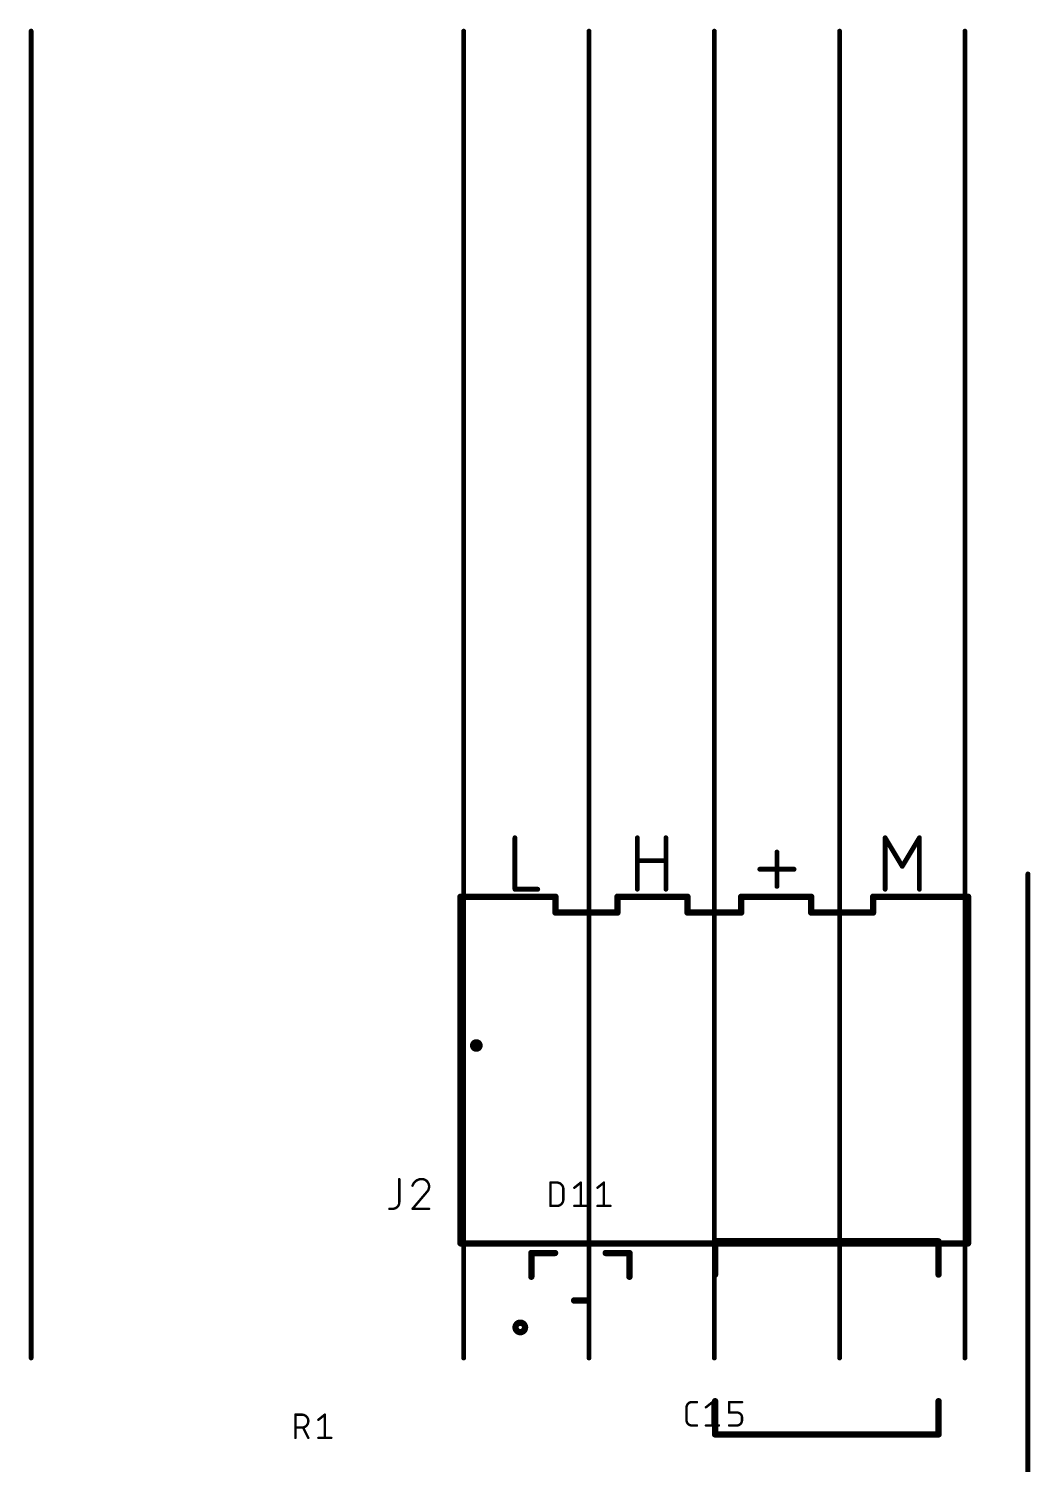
# Model space of a CAD drawing. Extents: x 0 to 95, y -1 to 127.
# Drawn here: x 63.42 to 95.08, y 81.75 to 127.1 of the extents above; entities that cross this region are included whole.
import ezdxf

# ---------------------------------------------------------------- set-up
doc = ezdxf.new("R2010")
doc.units = 0
doc.layers.add('21', color=253, linetype='CONTINUOUS')
doc.layers.add('25', color=253, linetype='CONTINUOUS')

msp = doc.modelspace()

# ---------------------------------------------------------------- linework, layer by layer
at = {"layer": '21'}
for points, const_width in [([(63.5, 127.02), (63.5, 85.11)], 0.1524), ([(77.17, 127.02), (77.17, 85.11)], 0.1524), ([(81.13, 127.02), (81.13, 85.11)], 0.1524), ([(85.09, 127.02), (85.09, 85.11)], 0.1524), ([(89.05, 127.02), (89.05, 85.11)], 0.1524), ([(93.01, 127.02), (93.01, 85.11)], 0.1524), ([(95, 100.4), (95, 1.4)], 0.1524), ([(77.07, 88.73), (77.07, 99.68)], 0.2), ([(77.07, 99.68), (80.07, 99.68)], 0.2), ([(80.07, 99.68), (80.07, 99.18)], 0.2), ([(82.03, 99.18), (82.03, 99.68)], 0.2), ([(82.03, 99.68), (84.24, 99.68)], 0.2), ([(84.24, 99.68), (84.24, 99.18)], 0.2), ([(85.94, 99.18), (85.94, 99.68)], 0.2), ([(85.94, 99.68), (88.15, 99.68)], 0.2), ([(88.15, 99.68), (88.15, 99.18)], 0.2), ([(90.11, 99.18), (90.11, 99.68)], 0.2), ([(90.11, 99.68), (93.11, 99.68)], 0.2), ([(93.11, 99.68), (93.11, 88.73)], 0.2), ([(80.07, 99.18), (82.03, 99.18)], 0.2), ([(84.24, 99.18), (85.94, 99.18)], 0.2), ([(88.15, 99.18), (90.11, 99.18)], 0.2), ([(92.176, 88.795), (85.116, 88.795)], 0.2), ([(85.116, 87.745), (85.116, 88.795)], 0.2), ([(92.176, 87.745), (92.176, 88.795)], 0.2), ([(93.11, 88.73), (77.07, 88.73)], 0.2), ([(79.3089, 87.6755), (79.3089, 88.4255)], 0.2), ([(79.3089, 88.4255), (80.0589, 88.4255)], 0.2), ([(82.4089, 88.4255), (81.6589, 88.4255)], 0.2), ([(82.4089, 87.6755), (82.4089, 88.4255)], 0.2), ([(80.6589, 86.9255), (81.0589, 86.9255)], 0.2), ([(85.116, 83.745), (85.116, 82.695)], 0.2), ([(92.176, 83.745), (92.176, 82.695)], 0.2), ([(85.116, 82.695), (92.176, 82.695)], 0.2)]:
    msp.add_lwpolyline(points, dxfattribs=dict(at, const_width=const_width))
for points, const_width in [([(63.5381, 127.02, 1), (63.4619, 127.02)], 0.0762), ([(77.2081, 127.02, 1), (77.1319, 127.02)], 0.0762), ([(81.1681, 127.02, 1), (81.0919, 127.02)], 0.0762), ([(85.1281, 127.02, 1), (85.0519, 127.02)], 0.0762), ([(89.0881, 127.02, 1), (89.0119, 127.02)], 0.0762), ([(93.0481, 127.02, 1), (92.9719, 127.02)], 0.0762), ([(95.0381, 100.4, 1), (94.9619, 100.4)], 0.0762), ([(77.12, 99.68, 1), (77.02, 99.68)], 0.1), ([(77.07, 99.73, 1), (77.07, 99.63)], 0.1), ([(80.12, 99.68, 1), (80.02, 99.68)], 0.1), ([(80.07, 99.63, 1), (80.07, 99.73)], 0.1), ([(82.08, 99.68, 1), (81.98, 99.68)], 0.1), ([(82.03, 99.73, 1), (82.03, 99.63)], 0.1), ([(84.29, 99.68, 1), (84.19, 99.68)], 0.1), ([(84.24, 99.63, 1), (84.24, 99.73)], 0.1), ([(85.99, 99.68, 1), (85.89, 99.68)], 0.1), ([(85.94, 99.73, 1), (85.94, 99.63)], 0.1), ([(88.2, 99.68, 1), (88.1, 99.68)], 0.1), ([(88.15, 99.63, 1), (88.15, 99.73)], 0.1), ([(90.16, 99.68, 1), (90.06, 99.68)], 0.1), ([(90.11, 99.73, 1), (90.11, 99.63)], 0.1), ([(93.16, 99.68, 1), (93.06, 99.68)], 0.1), ([(93.11, 99.63, 1), (93.11, 99.73)], 0.1), ([(80.07, 99.23, 1), (80.07, 99.13)], 0.1), ([(80.02, 99.18, 1), (80.12, 99.18)], 0.1), ([(81.98, 99.18, 1), (82.08, 99.18)], 0.1), ([(82.03, 99.13, 1), (82.03, 99.23)], 0.1), ([(84.24, 99.23, 1), (84.24, 99.13)], 0.1), ([(84.19, 99.18, 1), (84.29, 99.18)], 0.1), ([(85.89, 99.18, 1), (85.99, 99.18)], 0.1), ([(85.94, 99.13, 1), (85.94, 99.23)], 0.1), ([(88.15, 99.23, 1), (88.15, 99.13)], 0.1), ([(88.1, 99.18, 1), (88.2, 99.18)], 0.1), ([(90.06, 99.18, 1), (90.16, 99.18)], 0.1), ([(90.11, 99.13, 1), (90.11, 99.23)], 0.1), ([(77.57, 94.88, 1), (77.57, 95.08, 1), (77.57, 94.88)], 0.2), ([(85.116, 88.845, 1), (85.116, 88.745)], 0.1), ([(85.166, 88.795, 1), (85.066, 88.795)], 0.1), ([(92.226, 88.795, 1), (92.126, 88.795)], 0.1), ([(92.176, 88.745, 1), (92.176, 88.845)], 0.1), ([(77.07, 88.78, 1), (77.07, 88.68)], 0.1), ([(77.02, 88.73, 1), (77.12, 88.73)], 0.1), ([(79.3589, 88.4255, 1), (79.2589, 88.4255)], 0.1), ([(79.3089, 88.4755, 1), (79.3089, 88.3755)], 0.1), ([(80.0589, 88.3755, 1), (80.0589, 88.4755)], 0.1), ([(81.6589, 88.4755, 1), (81.6589, 88.3755)], 0.1), ([(82.4589, 88.4255, 1), (82.3589, 88.4255)], 0.1), ([(82.4089, 88.3755, 1), (82.4089, 88.4755)], 0.1), ([(93.06, 88.73, 1), (93.16, 88.73)], 0.1), ([(93.11, 88.68, 1), (93.11, 88.78)], 0.1), ([(79.2589, 87.6755, 1), (79.3589, 87.6755)], 0.1), ([(82.3589, 87.6755, 1), (82.4589, 87.6755)], 0.1), ([(85.066, 87.745, 1), (85.166, 87.745)], 0.1), ([(92.126, 87.745, 1), (92.226, 87.745)], 0.1), ([(80.6589, 86.9755, 1), (80.6589, 86.8755)], 0.1), ([(81.0589, 86.8755, 1), (81.0589, 86.9755)], 0.1), ([(78.9589, 85.9755, 1), (78.9589, 86.1755, 1), (78.9589, 85.9755)], 0.3), ([(63.4619, 85.11, 1), (63.5381, 85.11)], 0.0762), ([(77.1319, 85.11, 1), (77.2081, 85.11)], 0.0762), ([(81.0919, 85.11, 1), (81.1681, 85.11)], 0.0762), ([(85.0519, 85.11, 1), (85.1281, 85.11)], 0.0762), ([(89.0119, 85.11, 1), (89.0881, 85.11)], 0.0762), ([(92.9719, 85.11, 1), (93.0481, 85.11)], 0.0762), ([(85.166, 83.745, 1), (85.066, 83.745)], 0.1), ([(92.226, 83.745, 1), (92.126, 83.745)], 0.1), ([(85.116, 82.745, 1), (85.116, 82.645)], 0.1), ([(85.066, 82.695, 1), (85.166, 82.695)], 0.1), ([(92.126, 82.695, 1), (92.226, 82.695)], 0.1), ([(92.176, 82.645, 1), (92.176, 82.745)], 0.1)]:
    msp.add_lwpolyline(points, format="xyb", dxfattribs=dict(at, const_width=const_width))
at = {"layer": '25'}
for points, const_width in [([(78.7888, 101.5418), (78.7888, 99.9162)], 0.1524), ([(82.6584, 99.9162), (82.6584, 101.5418)], 0.1524), ([(83.5616, 101.5418), (83.5616, 99.9162)], 0.1524), ([(90.4881, 99.9162), (90.4881, 101.5418)], 0.1524), ([(90.4881, 101.5418), (91.03, 100.6387)], 0.1524), ([(91.03, 100.6387), (91.5719, 101.5418)], 0.1524), ([(91.5719, 101.5418), (91.5719, 99.9162)], 0.1524), ([(87.07, 100.0065), (87.07, 101.0902)], 0.1524), ([(82.6584, 100.8193), (83.5616, 100.8193)], 0.1524), ([(86.5281, 100.5484), (87.6119, 100.5484)], 0.1524), ([(78.7888, 99.9162), (79.5112, 99.9162)], 0.1524), ([(75.1356, 90.7619), (75.1356, 90.0309)], 0.0762), ([(79.9106, 89.9136), (79.9106, 90.6502)], 0.0762), ([(79.9106, 90.6502), (80.1152, 90.6502)], 0.0762), ([(80.6665, 90.4865), (80.8711, 90.6502)], 0.0762), ([(80.8711, 90.6502), (80.8711, 89.9136)], 0.0762), ([(81.398, 90.4865), (81.6026, 90.6502)], 0.0762), ([(81.6026, 90.6502), (81.6026, 89.9136)], 0.0762), ([(75.9986, 90.3442), (75.5548, 89.8221)], 0.0762), ([(80.3198, 90.4456), (80.3198, 90.1182)], 0.0762), ([(74.9268, 89.8221), (74.8224, 89.8221)], 0.0762), ([(75.5548, 89.8221), (76.0769, 89.8221)], 0.0762), ([(80.1152, 89.9136), (79.9106, 89.9136)], 0.0762), ([(80.6665, 89.9136), (81.0757, 89.9136)], 0.0762), ([(81.398, 89.9136), (81.8072, 89.9136)], 0.0762), ([(84.2137, 83.143), (84.2137, 83.5522)], 0.0762), ([(84.3774, 83.7159), (84.541, 83.7159)], 0.0762), ([(84.8256, 83.5522), (85.0302, 83.7159)], 0.0762), ([(85.0302, 83.7159), (85.0302, 82.9793)], 0.0762), ([(85.5571, 83.3885), (85.5571, 83.7159)], 0.0762), ([(85.5571, 83.7159), (85.9663, 83.7159)], 0.0762), ([(71.8513, 82.5841), (71.8513, 83.3207)], 0.0762), ([(71.8513, 83.3207), (72.0559, 83.3207)], 0.0762), ([(72.5777, 83.157), (72.7823, 83.3207)], 0.0762), ([(72.7823, 83.3207), (72.7823, 82.5841)], 0.0762), ([(84.541, 82.9793), (84.3774, 82.9793)], 0.0762), ([(84.8256, 82.9793), (85.2348, 82.9793)], 0.0762), ([(85.8026, 83.3885), (85.5571, 83.3885)], 0.0762), ([(85.5571, 82.9793), (85.8026, 82.9793)], 0.0762), ([(85.9663, 83.143), (85.9663, 83.2248)], 0.0762), ([(72.0559, 82.9115), (71.8513, 82.9115)], 0.0762), ([(72.2605, 82.5841), (72.0968, 82.9115)], 0.0762), ([(72.5777, 82.5841), (72.9869, 82.5841)], 0.0762)]:
    msp.add_lwpolyline(points, dxfattribs=dict(at, const_width=const_width))
for points, const_width in [([(78.8269, 101.5418, 1), (78.7507, 101.5418)], 0.0762), ([(82.6965, 101.5418, 1), (82.6203, 101.5418)], 0.0762), ([(83.5997, 101.5418, 1), (83.5235, 101.5418)], 0.0762), ([(90.5262, 101.5418, 1), (90.45, 101.5418)], 0.0762), ([(90.5208, 101.5614, 1), (90.4555, 101.5222)], 0.0762), ([(91.61, 101.5418, 1), (91.5338, 101.5418)], 0.0762), ([(91.6045, 101.5222, 1), (91.5392, 101.5614)], 0.0762), ([(87.1081, 101.0902, 1), (87.0319, 101.0902)], 0.0762), ([(82.6584, 100.8574, 1), (82.6584, 100.7812)], 0.0762), ([(83.5616, 100.7812, 1), (83.5616, 100.8574)], 0.0762), ([(90.9973, 100.6583, 1), (91.0627, 100.6191)], 0.0762), ([(90.9973, 100.6191, 1), (91.0627, 100.6583)], 0.0762), ([(86.5281, 100.5865, 1), (86.5281, 100.5103)], 0.0762), ([(87.6119, 100.5103, 1), (87.6119, 100.5865)], 0.0762), ([(78.7888, 99.9543, 1), (78.7888, 99.8781)], 0.0762), ([(78.7507, 99.9162, 1), (78.8269, 99.9162)], 0.0762), ([(79.5112, 99.8781, 1), (79.5112, 99.9543)], 0.0762), ([(82.6203, 99.9162, 1), (82.6965, 99.9162)], 0.0762), ([(83.5235, 99.9162, 1), (83.5997, 99.9162)], 0.0762), ([(87.0319, 100.0065, 1), (87.1081, 100.0065)], 0.0762), ([(90.45, 99.9162, 1), (90.5262, 99.9162)], 0.0762), ([(91.5338, 99.9162, 1), (91.61, 99.9162)], 0.0762), ([(75.1547, 90.7619, 1), (75.1166, 90.7619)], 0.0381), ([(75.8419, 90.7619, 0.3252), (75.5548, 90.5531)], 0.0762), ([(76.0769, 90.5269, 0.4142), (75.8419, 90.7619)], 0.0762), ([(75.8419, 90.781, 1), (75.8419, 90.7429)], 0.0381), ([(75.842, 90.7429, 1), (75.8419, 90.7809)], 0.0381), ([(79.9296, 90.6502, 1), (79.8915, 90.6502)], 0.0381), ([(79.9106, 90.6692, 1), (79.9106, 90.6312)], 0.0381), ([(80.3198, 90.4456, 0.4142), (80.1152, 90.6502)], 0.0762), ([(80.1152, 90.6692, 1), (80.1152, 90.6312)], 0.0381), ([(80.1152, 90.6312, 1), (80.1152, 90.6692)], 0.0381), ([(80.8901, 90.6502, 1), (80.852, 90.6502)], 0.0381), ([(80.883, 90.6353, 1), (80.8592, 90.6651)], 0.0381), ([(81.6217, 90.6502, 1), (81.5836, 90.6502)], 0.0381), ([(81.6145, 90.6353, 1), (81.5907, 90.6651)], 0.0381), ([(75.5367, 90.5589, 1), (75.5729, 90.5472)], 0.0381), ([(75.9854, 90.358, 1), (76.0117, 90.3304)], 0.0381), ([(75.9986, 90.3442, 0.2052), (76.0769, 90.5269)], 0.0762), ([(76.0131, 90.3319, 1), (75.9841, 90.3565)], 0.0381), ([(76.0959, 90.5269, 1), (76.0579, 90.527)], 0.0381), ([(76.0579, 90.5269, 1), (76.096, 90.5269)], 0.0381), ([(80.3388, 90.4456, 1), (80.3008, 90.4456)], 0.0381), ([(80.3008, 90.4456, 1), (80.3388, 90.4456)], 0.0381), ([(80.6546, 90.5014, 1), (80.6784, 90.4716)], 0.0381), ([(81.3861, 90.5014, 1), (81.4099, 90.4716)], 0.0381), ([(74.8224, 89.8411, 1), (74.8224, 89.8031)], 0.0381), ([(74.9268, 89.8221, 0.4142), (75.1356, 90.0309)], 0.0762), ([(74.9268, 89.8411, 1), (74.9268, 89.8031)], 0.0381), ([(74.9268, 89.8031, 1), (74.9268, 89.8411)], 0.0381), ([(75.1547, 90.0309, 1), (75.1166, 90.0309)], 0.0381), ([(75.1166, 90.0309, 1), (75.1547, 90.0309)], 0.0381), ([(75.5403, 89.8344, 1), (75.5693, 89.8098)], 0.0381), ([(75.5548, 89.8411, 1), (75.5548, 89.8031)], 0.0381), ([(76.0769, 89.8031, 1), (76.0769, 89.8411)], 0.0381), ([(79.8915, 89.9136, 1), (79.9296, 89.9136)], 0.0381), ([(79.9106, 89.9326, 1), (79.9106, 89.8946)], 0.0381), ([(80.1152, 89.9136, 0.4142), (80.3198, 90.1182)], 0.0762), ([(80.1152, 89.9326, 1), (80.1152, 89.8946)], 0.0381), ([(80.1152, 89.8946, 1), (80.1152, 89.9326)], 0.0381), ([(80.3388, 90.1182, 1), (80.3008, 90.1182)], 0.0381), ([(80.3008, 90.1182, 1), (80.3388, 90.1182)], 0.0381), ([(80.6665, 89.9326, 1), (80.6665, 89.8946)], 0.0381), ([(80.852, 89.9136, 1), (80.8901, 89.9136)], 0.0381), ([(81.0757, 89.8946, 1), (81.0757, 89.9326)], 0.0381), ([(81.398, 89.9326, 1), (81.398, 89.8946)], 0.0381), ([(81.5836, 89.9136, 1), (81.6217, 89.9136)], 0.0381), ([(81.8072, 89.8946, 1), (81.8072, 89.9326)], 0.0381), ([(84.3774, 83.7159, 0.4142), (84.2137, 83.5522)], 0.0762), ([(84.2327, 83.5522, 1), (84.1946, 83.5522)], 0.0381), ([(84.1946, 83.5522, 1), (84.2327, 83.5522)], 0.0381), ([(84.3774, 83.7349, 1), (84.3774, 83.6969)], 0.0381), ([(84.3774, 83.6969, 1), (84.3774, 83.7349)], 0.0381), ([(84.541, 83.6969, 1), (84.541, 83.7349)], 0.0381), ([(84.8137, 83.5671, 1), (84.8375, 83.5373)], 0.0381), ([(85.0492, 83.7159, 1), (85.0111, 83.7159)], 0.0381), ([(85.0421, 83.701, 1), (85.0183, 83.7308)], 0.0381), ([(85.5762, 83.7159, 1), (85.5381, 83.7159)], 0.0381), ([(85.5571, 83.7349, 1), (85.5571, 83.6969)], 0.0381), ([(85.9663, 83.6969, 1), (85.9663, 83.7349)], 0.0381), ([(71.8703, 83.3207, 1), (71.8322, 83.3207)], 0.0381), ([(71.8513, 83.3397, 1), (71.8513, 83.3017)], 0.0381), ([(72.0559, 82.9115, 1), (72.0559, 83.3207)], 0.0762), ([(72.0559, 83.3397, 1), (72.0559, 83.3017)], 0.0381), ([(72.0559, 83.3017, 1), (72.0559, 83.3397)], 0.0381), ([(72.5658, 83.1719, 1), (72.5896, 83.1421)], 0.0381), ([(72.8013, 83.3207, 1), (72.7632, 83.3207)], 0.0381), ([(72.7942, 83.3058, 1), (72.7704, 83.3356)], 0.0381), ([(84.2137, 83.143, 0.4142), (84.3774, 82.9793)], 0.0762), ([(84.2327, 83.143, 1), (84.1946, 83.143)], 0.0381), ([(84.1946, 83.143, 1), (84.2327, 83.143)], 0.0381), ([(84.3774, 82.9984, 1), (84.3774, 82.9603)], 0.0381), ([(84.3774, 82.9603, 1), (84.3774, 82.9984)], 0.0381), ([(84.541, 82.9603, 1), (84.541, 82.9984)], 0.0381), ([(84.8256, 82.9984, 1), (84.8256, 82.9603)], 0.0381), ([(85.0111, 82.9793, 1), (85.0492, 82.9793)], 0.0381), ([(85.2348, 82.9603, 1), (85.2348, 82.9984)], 0.0381), ([(85.5571, 83.4076, 1), (85.5571, 83.3695)], 0.0381), ([(85.5571, 82.9984, 1), (85.5571, 82.9603)], 0.0381), ([(85.5381, 83.3885, 1), (85.5762, 83.3885)], 0.0381), ([(85.9663, 83.2248, 0.4142), (85.8026, 83.3885)], 0.0762), ([(85.8026, 83.4076, 1), (85.8026, 83.3695)], 0.0381), ([(85.8026, 82.9793, 0.4142), (85.9663, 83.143)], 0.0762), ([(85.8026, 82.9984, 1), (85.8026, 82.9603)], 0.0381), ([(85.8026, 83.3695, 1), (85.8026, 83.4076)], 0.0381), ([(85.8026, 82.9603, 1), (85.8026, 82.9984)], 0.0381), ([(85.9854, 83.2248, 1), (85.9473, 83.2248)], 0.0381), ([(85.9473, 83.2248, 1), (85.9854, 83.2248)], 0.0381), ([(85.9854, 83.143, 1), (85.9473, 83.143)], 0.0381), ([(85.9473, 83.143, 1), (85.9854, 83.143)], 0.0381), ([(71.8513, 82.9305, 1), (71.8513, 82.8924)], 0.0381), ([(71.8322, 82.5841, 1), (71.8703, 82.5841)], 0.0381), ([(72.0559, 82.9305, 1), (72.0559, 82.8924)], 0.0381), ([(72.0559, 82.8924, 1), (72.0559, 82.9305)], 0.0381), ([(72.1138, 82.92, 1), (72.0798, 82.903)], 0.0381), ([(72.2435, 82.5756, 1), (72.2775, 82.5926)], 0.0381), ([(72.5777, 82.6031, 1), (72.5777, 82.5651)], 0.0381), ([(72.7632, 82.5841, 1), (72.8013, 82.5841)], 0.0381), ([(72.9869, 82.5651, 1), (72.9869, 82.6031)], 0.0381)]:
    msp.add_lwpolyline(points, format="xyb", dxfattribs=dict(at, const_width=const_width))

doc.saveas('drawing.dxf')
